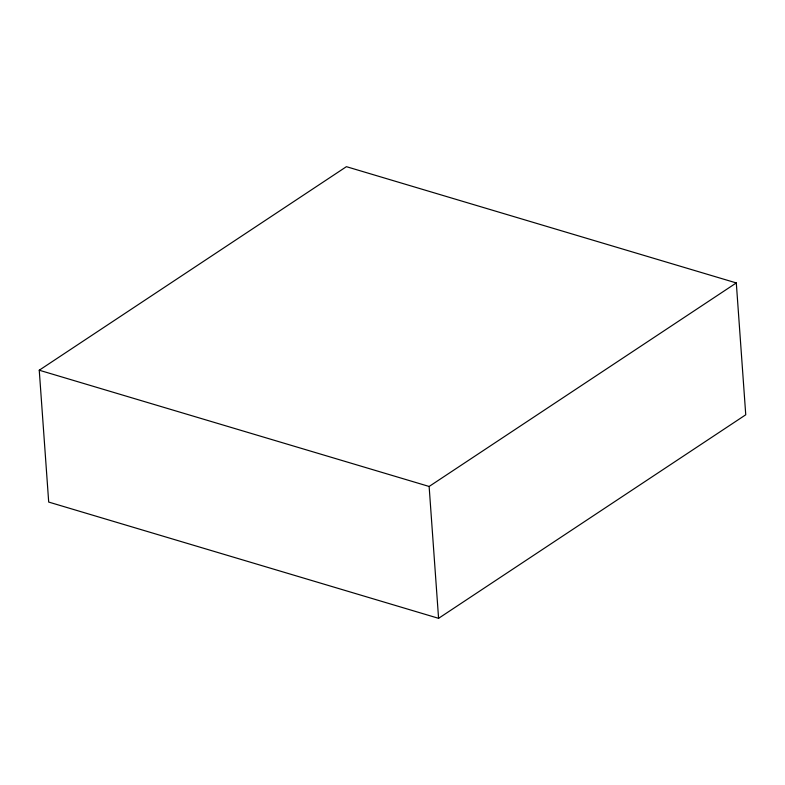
<?xml version="1.0" encoding="UTF-8"?>
<svg xmlns="http://www.w3.org/2000/svg" width="785" height="785" viewBox="0 0 785 785"><rect width="100%" height="100%" fill="white"/><g stroke="black" fill="none" stroke-linecap="round" stroke-linejoin="round"><path stroke-width="1.18" d="M39.25 370.216L346.421 166.675L736.301 282.934L745.75 414.784L438.579 618.325L48.699 502.066L39.25 370.216L429.13 486.464L736.301 282.934M429.13 486.464L438.579 618.325"/></g></svg>
